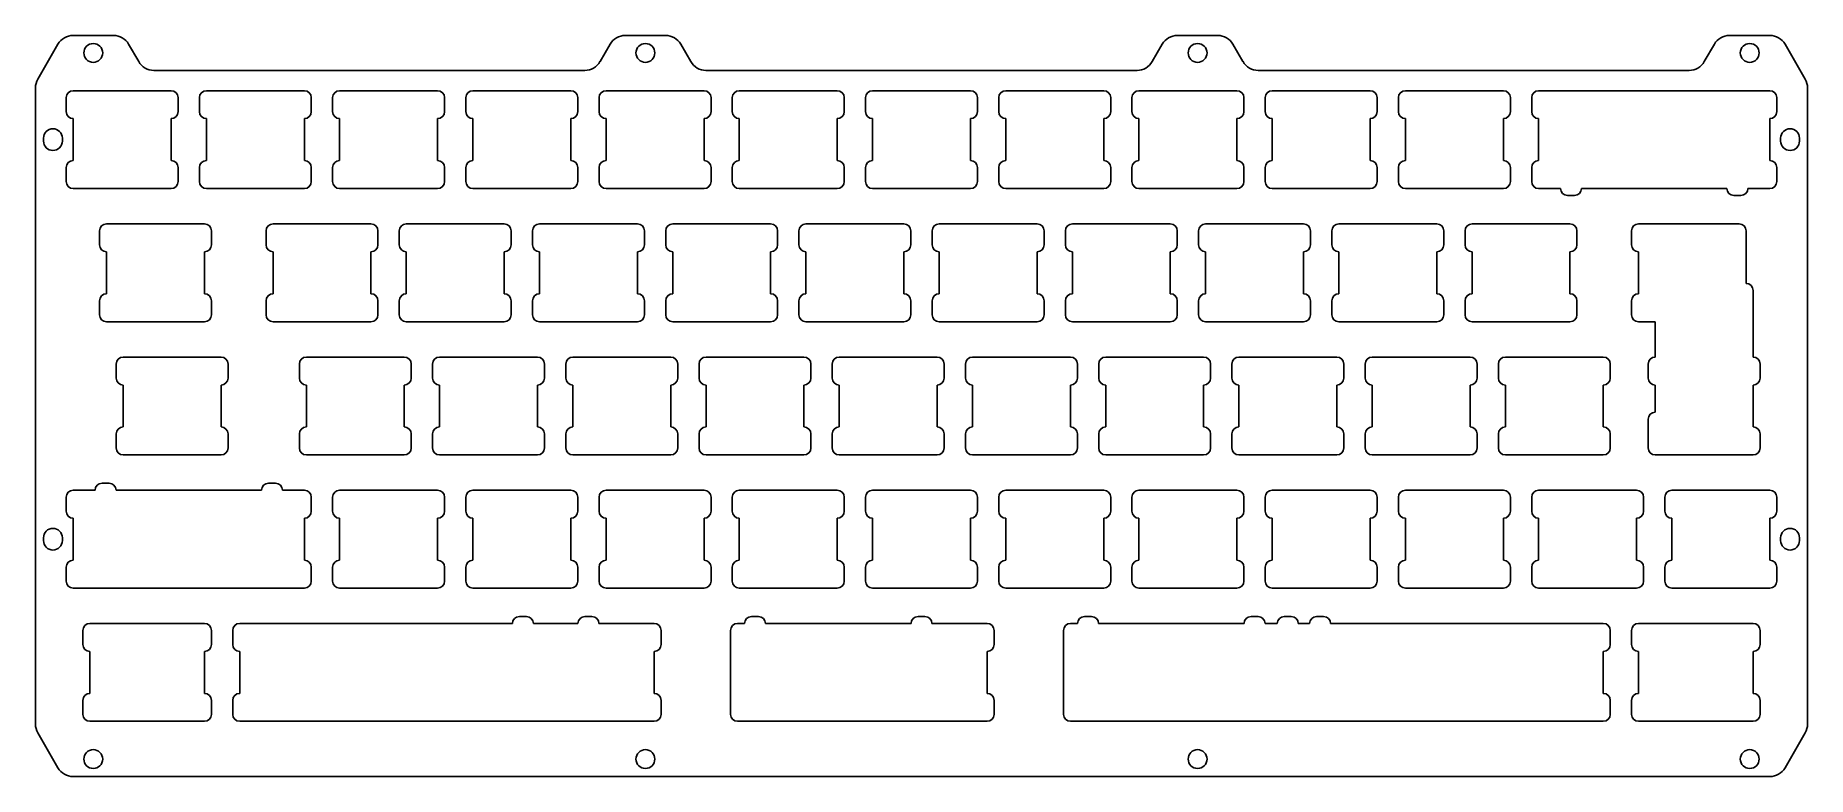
# Model space of a CAD drawing. Header units: millimetres. Extents: x -12 to 241, y -91 to 15.
import ezdxf

# ---------------------------------------------------------------- set-up
doc = ezdxf.new("R2010")
doc.units = ezdxf.units.MM

msp = doc.modelspace()

# ---------------------------------------------------------------- linework, layer by layer
at = {"color": 7, "linetype": 'Continuous', "lineweight": 25}
for p, q in [((-9.18, 13.65), (-12.07, 8.65)), ((-1.24, 14.9), (-7.01, 14.9)), ((2.37, 11.15), (0.93, 13.65)), ((69.77, 13.65), (68.33, 11.15)), ((77.71, 14.9), (71.94, 14.9)), ((81.32, 11.15), (79.88, 13.65)), ((148.72, 13.65), (147.28, 11.15)), ((156.66, 14.9), (150.89, 14.9)), ((160.27, 11.15), (158.83, 13.65)), ((227.67, 13.65), (226.23, 11.15)), ((235.61, 14.9), (229.84, 14.9)), ((240.67, 8.65), (237.78, 13.65)), ((66.16, 9.9), (4.53, 9.9)), ((145.12, 9.9), (83.48, 9.9)), ((224.07, 9.9), (162.44, 9.9)), ((-12.4, 7.4), (-12.4, -83.6)), ((-8, 6), (-8, 4)), ((7, 7), (-7, 7)), ((8, 4), (8, 6)), ((11.05, 6), (11.05, 4)), ((26.05, 7), (12.05, 7)), ((27.05, 4), (27.05, 6)), ((30.1, 6), (30.1, 4)), ((45.1, 7), (31.1, 7)), ((46.1, 4), (46.1, 6)), ((49.15, 6), (49.15, 4)), ((64.15, 7), (50.15, 7)), ((65.15, 4), (65.15, 6)), ((68.2, 6), (68.2, 4)), ((83.2, 7), (69.2, 7)), ((84.2, 4), (84.2, 6)), ((87.25, 6), (87.25, 4)), ((102.25, 7), (88.25, 7)), ((103.25, 4), (103.25, 6)), ((106.3, 6), (106.3, 4)), ((121.3, 7), (107.3, 7)), ((122.3, 4), (122.3, 6)), ((125.35, 6), (125.35, 4)), ((140.35, 7), (126.35, 7)), ((141.35, 4), (141.35, 6)), ((144.4, 6), (144.4, 4)), ((159.4, 7), (145.4, 7)), ((160.4, 4), (160.4, 6)), ((163.45, 6), (163.45, 4)), ((178.45, 7), (164.45, 7)), ((179.45, 4), (179.45, 6)), ((182.5, 6), (182.5, 4)), ((197.5, 7), (183.5, 7)), ((198.5, 4), (198.5, 6)), ((201.55, 6), (201.55, 4)), ((235.6, 7), (202.55, 7)), ((236.6, 4), (236.6, 6)), ((241, -83.6), (241, 7.4)), ((-7, 3), (-7, -3)), ((7, -3), (7, 3)), ((12.05, 3), (12.05, -3)), ((26.05, -3), (26.05, 3)), ((31.1, 3), (31.1, -3)), ((45.1, -3), (45.1, 3)), ((50.15, 3), (50.15, -3)), ((64.15, -3), (64.15, 3)), ((69.2, 3), (69.2, -3)), ((83.2, -3), (83.2, 3)), ((88.25, 3), (88.25, -3)), ((102.25, -3), (102.25, 3)), ((107.3, 3), (107.3, -3)), ((121.3, -3), (121.3, 3)), ((126.35, 3), (126.35, -3)), ((140.35, -3), (140.35, 3)), ((145.4, 3), (145.4, -3)), ((159.4, -3), (159.4, 3)), ((164.45, 3), (164.45, -3)), ((178.45, -3), (178.45, 3)), ((183.5, 3), (183.5, -3)), ((197.5, -3), (197.5, 3)), ((202.55, 3), (202.55, -3)), ((235.6, -3), (235.6, 3)), ((-11.25, 0.2), (-11.25, -0.2)), ((-8.55, -0.2), (-8.55, 0.2)), ((237.15, 0.2), (237.15, -0.2)), ((239.85, -0.2), (239.85, 0.2)), ((-8, -4), (-8, -6)), ((8, -6), (8, -4)), ((11.05, -4), (11.05, -6)), ((27.05, -6), (27.05, -4)), ((30.1, -4), (30.1, -6)), ((46.1, -6), (46.1, -4)), ((49.15, -4), (49.15, -6)), ((65.15, -6), (65.15, -4)), ((68.2, -4), (68.2, -6)), ((84.2, -6), (84.2, -4)), ((87.25, -4), (87.25, -6)), ((103.25, -6), (103.25, -4)), ((106.3, -4), (106.3, -6)), ((122.3, -6), (122.3, -4)), ((125.35, -4), (125.35, -6)), ((141.35, -6), (141.35, -4)), ((144.4, -4), (144.4, -6)), ((160.4, -6), (160.4, -4)), ((163.45, -4), (163.45, -6)), ((179.45, -6), (179.45, -4)), ((182.5, -4), (182.5, -6)), ((198.5, -6), (198.5, -4)), ((201.55, -4), (201.55, -6)), ((236.6, -6), (236.6, -4)), ((-7, -7), (7, -7)), ((12.05, -7), (26.05, -7)), ((31.1, -7), (45.1, -7)), ((50.15, -7), (64.15, -7)), ((69.2, -7), (83.2, -7)), ((88.25, -7), (102.25, -7)), ((107.3, -7), (121.3, -7)), ((126.35, -7), (140.35, -7)), ((145.4, -7), (159.4, -7)), ((164.45, -7), (178.45, -7)), ((183.5, -7), (197.5, -7)), ((202.55, -7), (205.68, -7)), ((208.68, -7), (229.47, -7)), ((232.47, -7), (235.6, -7)), ((206.68, -8), (207.68, -8)), ((230.47, -8), (231.47, -8)), ((11.77, -12.05), (-2.23, -12.05)), ((35.58, -12.05), (21.58, -12.05)), ((54.63, -12.05), (40.63, -12.05)), ((73.68, -12.05), (59.68, -12.05)), ((92.73, -12.05), (78.73, -12.05)), ((111.78, -12.05), (97.78, -12.05)), ((130.83, -12.05), (116.83, -12.05)), ((149.88, -12.05), (135.88, -12.05)), ((168.93, -12.05), (154.93, -12.05)), ((187.98, -12.05), (173.98, -12.05)), ((207.03, -12.05), (193.03, -12.05)), ((231.22, -12.05), (216.84, -12.05)), ((-3.23, -13.05), (-3.23, -15.05)), ((12.77, -15.05), (12.77, -13.05)), ((20.58, -13.05), (20.58, -15.05)), ((36.58, -15.05), (36.58, -13.05)), ((39.63, -13.05), (39.63, -15.05)), ((55.63, -15.05), (55.63, -13.05)), ((58.68, -13.05), (58.68, -15.05)), ((74.68, -15.05), (74.68, -13.05)), ((77.73, -13.05), (77.73, -15.05)), ((93.73, -15.05), (93.73, -13.05)), ((96.78, -13.05), (96.78, -15.05)), ((112.78, -15.05), (112.78, -13.05)), ((115.83, -13.05), (115.83, -15.05)), ((131.83, -15.05), (131.83, -13.05)), ((134.88, -13.05), (134.88, -15.05)), ((150.88, -15.05), (150.88, -13.05)), ((153.93, -13.05), (153.93, -15.05)), ((169.93, -15.05), (169.93, -13.05)), ((172.98, -13.05), (172.98, -15.05)), ((188.98, -15.05), (188.98, -13.05)), ((192.03, -13.05), (192.03, -15.05)), ((208.03, -15.05), (208.03, -13.05)), ((215.84, -13.05), (215.84, -15.05)), ((232.22, -20.57), (232.22, -13.05)), ((-2.23, -16.05), (-2.23, -22.05)), ((11.77, -22.05), (11.77, -16.05)), ((21.58, -16.05), (21.58, -22.05)), ((35.58, -22.05), (35.58, -16.05)), ((40.63, -16.05), (40.63, -22.05)), ((54.63, -22.05), (54.63, -16.05)), ((59.68, -16.05), (59.68, -22.05)), ((73.68, -22.05), (73.68, -16.05)), ((78.73, -16.05), (78.73, -22.05)), ((92.73, -22.05), (92.73, -16.05)), ((97.78, -16.05), (97.78, -22.05)), ((111.78, -22.05), (111.78, -16.05)), ((116.83, -16.05), (116.83, -22.05)), ((130.83, -22.05), (130.83, -16.05)), ((135.88, -16.05), (135.88, -22.05)), ((149.88, -22.05), (149.88, -16.05)), ((154.93, -16.05), (154.93, -22.05)), ((168.93, -22.05), (168.93, -16.05)), ((173.98, -16.05), (173.98, -22.05)), ((187.98, -22.05), (187.98, -16.05)), ((193.03, -16.05), (193.03, -22.05)), ((207.03, -22.05), (207.03, -16.05)), ((216.84, -16.05), (216.84, -22.05)), ((233.22, -31.1), (233.22, -21.57)), ((-3.23, -23.05), (-3.23, -25.05)), ((12.77, -25.05), (12.77, -23.05)), ((20.58, -23.05), (20.58, -25.05)), ((36.58, -25.05), (36.58, -23.05)), ((39.63, -23.05), (39.63, -25.05)), ((55.63, -25.05), (55.63, -23.05)), ((58.68, -23.05), (58.68, -25.05)), ((74.68, -25.05), (74.68, -23.05)), ((77.73, -23.05), (77.73, -25.05)), ((93.73, -25.05), (93.73, -23.05)), ((96.78, -23.05), (96.78, -25.05)), ((112.78, -25.05), (112.78, -23.05)), ((115.83, -23.05), (115.83, -25.05)), ((131.83, -25.05), (131.83, -23.05)), ((134.88, -23.05), (134.88, -25.05)), ((150.88, -25.05), (150.88, -23.05)), ((153.93, -23.05), (153.93, -25.05)), ((169.93, -25.05), (169.93, -23.05)), ((172.98, -23.05), (172.98, -25.05)), ((188.98, -25.05), (188.98, -23.05)), ((192.03, -23.05), (192.03, -25.05)), ((208.03, -25.05), (208.03, -23.05)), ((215.84, -23.05), (215.84, -25.05)), ((-2.23, -26.05), (11.77, -26.05)), ((21.58, -26.05), (35.58, -26.05)), ((40.63, -26.05), (54.63, -26.05)), ((59.68, -26.05), (73.68, -26.05)), ((78.73, -26.05), (92.73, -26.05)), ((97.78, -26.05), (111.78, -26.05)), ((116.83, -26.05), (130.83, -26.05)), ((135.88, -26.05), (149.88, -26.05)), ((154.93, -26.05), (168.93, -26.05)), ((173.98, -26.05), (187.98, -26.05)), ((193.03, -26.05), (207.03, -26.05)), ((216.84, -26.05), (219.22, -26.05)), ((219.22, -26.05), (219.22, -31.1)), ((-0.85, -32.1), (-0.85, -34.1)), ((14.14, -31.1), (0.14, -31.1)), ((15.14, -34.1), (15.14, -32.1)), ((25.34, -32.1), (25.34, -34.1)), ((40.34, -31.1), (26.34, -31.1)), ((41.34, -34.1), (41.34, -32.1)), ((44.39, -32.1), (44.39, -34.1)), ((59.39, -31.1), (45.39, -31.1)), ((60.39, -34.1), (60.39, -32.1)), ((63.44, -32.1), (63.44, -34.1)), ((78.44, -31.1), (64.44, -31.1)), ((79.44, -34.1), (79.44, -32.1)), ((82.49, -32.1), (82.49, -34.1)), ((97.49, -31.1), (83.49, -31.1)), ((98.49, -34.1), (98.49, -32.1)), ((101.54, -32.1), (101.54, -34.1)), ((116.54, -31.1), (102.54, -31.1)), ((117.54, -34.1), (117.54, -32.1)), ((120.59, -32.1), (120.59, -34.1)), ((135.59, -31.1), (121.59, -31.1)), ((136.59, -34.1), (136.59, -32.1)), ((139.64, -32.1), (139.64, -34.1)), ((154.64, -31.1), (140.64, -31.1)), ((155.64, -34.1), (155.64, -32.1)), ((158.69, -32.1), (158.69, -34.1)), ((173.69, -31.1), (159.69, -31.1)), ((174.69, -34.1), (174.69, -32.1)), ((177.74, -32.1), (177.74, -34.1)), ((192.74, -31.1), (178.74, -31.1)), ((193.74, -34.1), (193.74, -32.1)), ((196.79, -32.1), (196.79, -34.1)), ((211.79, -31.1), (197.79, -31.1)), ((212.79, -34.1), (212.79, -32.1)), ((218.22, -32.1), (218.22, -34.1)), ((234.22, -34.1), (234.22, -32.1)), ((0.14, -35.1), (0.14, -41.1)), ((14.14, -41.1), (14.14, -35.1)), ((26.34, -35.1), (26.34, -41.1)), ((40.34, -41.1), (40.34, -35.1)), ((45.39, -35.1), (45.39, -41.1)), ((59.39, -41.1), (59.39, -35.1)), ((64.44, -35.1), (64.44, -41.1)), ((78.44, -41.1), (78.44, -35.1)), ((83.49, -35.1), (83.49, -41.1)), ((97.49, -41.1), (97.49, -35.1)), ((102.54, -35.1), (102.54, -41.1)), ((116.54, -41.1), (116.54, -35.1)), ((121.59, -35.1), (121.59, -41.1)), ((135.59, -41.1), (135.59, -35.1)), ((140.64, -35.1), (140.64, -41.1)), ((154.64, -41.1), (154.64, -35.1)), ((159.69, -35.1), (159.69, -41.1)), ((173.69, -41.1), (173.69, -35.1)), ((178.74, -35.1), (178.74, -41.1)), ((192.74, -41.1), (192.74, -35.1)), ((197.79, -35.1), (197.79, -41.1)), ((211.79, -41.1), (211.79, -35.1)), ((219.22, -35.1), (219.22, -38.98)), ((233.22, -41.1), (233.22, -35.1)), ((218.22, -39.98), (218.22, -41.98)), ((-0.85, -42.1), (-0.85, -44.1)), ((15.14, -44.1), (15.14, -42.1)), ((25.34, -42.1), (25.34, -44.1)), ((41.34, -44.1), (41.34, -42.1)), ((44.39, -42.1), (44.39, -44.1)), ((60.39, -44.1), (60.39, -42.1)), ((63.44, -42.1), (63.44, -44.1)), ((79.44, -44.1), (79.44, -42.1)), ((82.49, -42.1), (82.49, -44.1)), ((98.49, -44.1), (98.49, -42.1)), ((101.54, -42.1), (101.54, -44.1)), ((117.54, -44.1), (117.54, -42.1)), ((120.59, -42.1), (120.59, -44.1)), ((136.59, -44.1), (136.59, -42.1)), ((139.64, -42.1), (139.64, -44.1)), ((155.64, -44.1), (155.64, -42.1)), ((158.69, -42.1), (158.69, -44.1)), ((174.69, -44.1), (174.69, -42.1)), ((177.74, -42.1), (177.74, -44.1)), ((193.74, -44.1), (193.74, -42.1)), ((196.79, -42.1), (196.79, -44.1)), ((212.79, -44.1), (212.79, -42.1)), ((218.22, -41.98), (218.23, -41.98)), ((218.22, -42.1), (218.22, -44.1)), ((234.22, -44.1), (234.22, -42.1)), ((0.14, -45.1), (14.14, -45.1)), ((26.34, -45.1), (40.34, -45.1)), ((45.39, -45.1), (59.39, -45.1)), ((64.44, -45.1), (78.44, -45.1)), ((83.49, -45.1), (97.49, -45.1)), ((102.54, -45.1), (116.54, -45.1)), ((121.59, -45.1), (135.59, -45.1)), ((140.64, -45.1), (154.64, -45.1)), ((159.69, -45.1), (173.69, -45.1)), ((178.74, -45.1), (192.74, -45.1)), ((197.79, -45.1), (211.79, -45.1)), ((219.22, -45.1), (233.22, -45.1)), ((-3.88, -50.15), (-7, -50.15)), ((-1.88, -49.15), (-2.88, -49.15)), ((19.93, -50.15), (-0.88, -50.15)), ((21.93, -49.15), (20.93, -49.15)), ((26.05, -50.15), (22.93, -50.15)), ((45.1, -50.15), (31.1, -50.15)), ((64.15, -50.15), (50.15, -50.15)), ((83.2, -50.15), (69.2, -50.15)), ((102.25, -50.15), (88.25, -50.15)), ((121.3, -50.15), (107.3, -50.15)), ((140.35, -50.15), (126.35, -50.15)), ((159.4, -50.15), (145.4, -50.15)), ((178.45, -50.15), (164.45, -50.15)), ((197.5, -50.15), (183.5, -50.15)), ((216.55, -50.15), (202.55, -50.15)), ((235.6, -50.15), (221.6, -50.15)), ((-8, -51.15), (-8, -53.15)), ((27.05, -53.15), (27.05, -51.15)), ((30.1, -51.15), (30.1, -53.15)), ((46.1, -53.15), (46.1, -51.15)), ((49.15, -51.15), (49.15, -53.15)), ((65.15, -53.15), (65.15, -51.15)), ((68.2, -51.15), (68.2, -53.15)), ((84.2, -53.15), (84.2, -51.15)), ((87.25, -51.15), (87.25, -53.15)), ((103.25, -53.15), (103.25, -51.15)), ((106.3, -51.15), (106.3, -53.15)), ((122.3, -53.15), (122.3, -51.15)), ((125.35, -51.15), (125.35, -53.15)), ((141.35, -53.15), (141.35, -51.15)), ((144.4, -51.15), (144.4, -53.15)), ((160.4, -53.15), (160.4, -51.15)), ((163.45, -51.15), (163.45, -53.15)), ((179.45, -53.15), (179.45, -51.15)), ((182.5, -51.15), (182.5, -53.15)), ((198.5, -53.15), (198.5, -51.15)), ((201.55, -51.15), (201.55, -53.15)), ((217.55, -53.15), (217.55, -51.15)), ((220.6, -51.15), (220.6, -53.15)), ((236.6, -53.15), (236.6, -51.15)), ((-7, -54.15), (-7, -60.15)), ((26.05, -60.15), (26.05, -54.15)), ((31.1, -54.15), (31.1, -60.15)), ((45.1, -60.15), (45.1, -54.15)), ((50.15, -54.15), (50.15, -60.15)), ((64.15, -60.15), (64.15, -54.15)), ((69.2, -54.15), (69.2, -60.15)), ((83.2, -60.15), (83.2, -54.15)), ((88.25, -54.15), (88.25, -60.15)), ((102.25, -60.15), (102.25, -54.15)), ((107.3, -54.15), (107.3, -60.15)), ((121.3, -60.15), (121.3, -54.15)), ((126.35, -54.15), (126.35, -60.15)), ((140.35, -60.15), (140.35, -54.15)), ((145.4, -54.15), (145.4, -60.15)), ((159.4, -60.15), (159.4, -54.15)), ((164.45, -54.15), (164.45, -60.15)), ((178.45, -60.15), (178.45, -54.15)), ((183.5, -54.15), (183.5, -60.15)), ((197.5, -60.15), (197.5, -54.15)), ((202.55, -54.15), (202.55, -60.15)), ((216.55, -60.15), (216.55, -54.15)), ((221.6, -54.15), (221.6, -60.15)), ((235.6, -60.15), (235.6, -54.15)), ((-11.25, -56.95), (-11.25, -57.35)), ((-8.55, -57.35), (-8.55, -56.95)), ((237.15, -56.95), (237.15, -57.35)), ((239.85, -57.35), (239.85, -56.95)), ((-8, -61.15), (-8, -63.15)), ((27.05, -63.15), (27.05, -61.15)), ((30.1, -61.15), (30.1, -63.15)), ((46.1, -63.15), (46.1, -61.15)), ((49.15, -61.15), (49.15, -63.15)), ((65.15, -63.15), (65.15, -61.15)), ((68.2, -61.15), (68.2, -63.15)), ((84.2, -63.15), (84.2, -61.15)), ((87.25, -61.15), (87.25, -63.15)), ((103.25, -63.15), (103.25, -61.15)), ((106.3, -61.15), (106.3, -63.15)), ((122.3, -63.15), (122.3, -61.15)), ((125.35, -61.15), (125.35, -63.15)), ((141.35, -63.15), (141.35, -61.15)), ((144.4, -61.15), (144.4, -63.15)), ((160.4, -63.15), (160.4, -61.15)), ((163.45, -61.15), (163.45, -63.15)), ((179.45, -63.15), (179.45, -61.15)), ((182.5, -61.15), (182.5, -63.15)), ((198.5, -63.15), (198.5, -61.15)), ((201.55, -61.15), (201.55, -63.15)), ((217.55, -63.15), (217.55, -61.15)), ((220.6, -61.15), (220.6, -63.15)), ((236.6, -63.15), (236.6, -61.15)), ((-7, -64.15), (26.05, -64.15)), ((31.1, -64.15), (45.1, -64.15)), ((50.15, -64.15), (64.15, -64.15)), ((69.2, -64.15), (83.2, -64.15)), ((88.25, -64.15), (102.25, -64.15)), ((107.3, -64.15), (121.3, -64.15)), ((126.35, -64.15), (140.35, -64.15)), ((145.4, -64.15), (159.4, -64.15)), ((164.45, -64.15), (178.45, -64.15)), ((183.5, -64.15), (197.5, -64.15)), ((202.55, -64.15), (216.55, -64.15)), ((221.6, -64.15), (235.6, -64.15)), ((57.8, -68.2), (56.8, -68.2)), ((67.18, -68.2), (66.18, -68.2)), ((91, -68.2), (90, -68.2)), ((113.8, -68.2), (114.8, -68.2)), ((138.62, -68.2), (137.62, -68.2)), ((161.42, -68.2), (162.42, -68.2)), ((166.18, -68.2), (167.18, -68.2)), ((171.8, -68.2), (170.8, -68.2)), ((-5.62, -70.2), (-5.62, -72.2)), ((11.76, -69.2), (-4.62, -69.2)), ((12.76, -72.2), (12.76, -70.2)), ((15.81, -70.2), (15.81, -72.2)), ((54.63, -69.2), (16.81, -69.2)), ((55.8, -69.2), (54.8, -69.2)), ((65.18, -69.2), (58.8, -69.2)), ((76.06, -69.2), (68.18, -69.2)), ((77.06, -72.2), (77.06, -70.2)), ((87, -70.2), (87, -82.2)), ((89, -69.2), (88, -69.2)), ((112.8, -69.2), (92, -69.2)), ((123.68, -69.2), (115.8, -69.2)), ((124.68, -72.2), (124.68, -70.2)), ((134.62, -70.2), (134.62, -82.2)), ((136.62, -69.2), (135.62, -69.2)), ((160.42, -69.2), (139.62, -69.2)), ((163.42, -69.2), (165.18, -69.2)), ((169.8, -69.2), (168.18, -69.2)), ((211.79, -69.2), (172.8, -69.2)), ((212.79, -72.2), (212.79, -70.2)), ((215.84, -70.2), (215.84, -72.2)), ((233.22, -69.2), (216.84, -69.2)), ((234.22, -72.2), (234.22, -70.2)), ((-4.62, -73.2), (-4.62, -79.2)), ((11.76, -79.2), (11.76, -73.2)), ((16.81, -73.2), (16.81, -79.2)), ((76.06, -79.2), (76.06, -73.2)), ((123.68, -79.2), (123.68, -73.2)), ((211.79, -79.2), (211.79, -73.2)), ((216.84, -73.2), (216.84, -79.2)), ((233.22, -79.2), (233.22, -73.2)), ((-5.62, -80.2), (-5.62, -82.2)), ((12.76, -82.2), (12.76, -80.2)), ((15.81, -80.2), (15.81, -82.2)), ((77.06, -82.2), (77.06, -80.2)), ((124.68, -82.2), (124.68, -80.2)), ((212.79, -82.2), (212.79, -80.2)), ((215.84, -80.2), (215.84, -82.2)), ((234.22, -82.2), (234.22, -80.2)), ((-4.62, -83.2), (11.76, -83.2)), ((16.81, -83.2), (54.63, -83.2)), ((54.8, -83.2), (76.06, -83.2)), ((88, -83.2), (123.68, -83.2)), ((135.62, -83.2), (211.79, -83.2)), ((216.84, -83.2), (233.22, -83.2)), ((-12.07, -84.85), (-9.18, -89.85)), ((237.78, -89.85), (240.67, -84.85)), ((-7.01, -91.1), (235.61, -91.1))]:
    msp.add_line(p, q, dxfattribs=at)
for centre in [(-4.13, 12.4), (74.82, 12.4), (153.78, 12.4), (232.73, 12.4), (-4.13, -88.6), (74.82, -88.6), (153.78, -88.6), (232.73, -88.6)]:
    msp.add_circle(centre, 1.35, dxfattribs=at)
for centre, radius, start, end in [((-7.01, 12.4), 2.5, 90, 150), ((-1.24, 12.4), 2.5, 30, 90), ((71.94, 12.4), 2.5, 90, 150), ((77.71, 12.4), 2.5, 30, 90), ((150.89, 12.4), 2.5, 90, 150), ((156.66, 12.4), 2.5, 30, 90), ((229.84, 12.4), 2.5, 90, 150), ((235.61, 12.4), 2.5, 30, 90), ((4.53, 12.4), 2.5, 210, 270), ((66.16, 12.4), 2.5, 270, 330), ((83.48, 12.4), 2.5, 210, 270), ((145.12, 12.4), 2.5, 270, 330), ((162.44, 12.4), 2.5, 210, 270), ((224.07, 12.4), 2.5, 270, 330), ((-9.9, 7.4), 2.5, 150, 180), ((238.5, 7.4), 2.5, 0, 30), ((-7, 6), 1, 90, 180), ((7, 6), 1, 0, 90), ((12.05, 6), 1, 90, 180), ((26.05, 6), 1, 0, 90), ((31.1, 6), 1, 90, 180), ((45.1, 6), 1, 0, 90), ((50.15, 6), 1, 90, 180), ((64.15, 6), 1, 0, 90), ((69.2, 6), 1, 90, 180), ((83.2, 6), 1, 0, 90), ((88.25, 6), 1, 90, 180), ((102.25, 6), 1, 0, 90), ((107.3, 6), 1, 90, 180), ((121.3, 6), 1, 0, 90), ((126.35, 6), 1, 90, 180), ((140.35, 6), 1, 0, 90), ((145.4, 6), 1, 90, 180), ((159.4, 6), 1, 0, 90), ((164.45, 6), 1, 90, 180), ((178.45, 6), 1, 0, 90), ((183.5, 6), 1, 90, 180), ((197.5, 6), 1, 0, 90), ((202.55, 6), 1, 90, 180), ((235.6, 6), 1, 0, 90), ((-7, 4), 1, 180, 270), ((7, 4), 1, 270, 0), ((12.05, 4), 1, 180, 270), ((26.05, 4), 1, 270, 0), ((31.1, 4), 1, 180, 270), ((45.1, 4), 1, 270, 0), ((50.15, 4), 1, 180, 270), ((64.15, 4), 1, 270, 0), ((69.2, 4), 1, 180, 270), ((83.2, 4), 1, 270, 0), ((88.25, 4), 1, 180, 270), ((102.25, 4), 1, 270, 0), ((107.3, 4), 1, 180, 270), ((121.3, 4), 1, 270, 0), ((126.35, 4), 1, 180, 270), ((140.35, 4), 1, 270, 0), ((145.4, 4), 1, 180, 270), ((159.4, 4), 1, 270, 0), ((164.45, 4), 1, 180, 270), ((178.45, 4), 1, 270, 0), ((183.5, 4), 1, 180, 270), ((197.5, 4), 1, 270, 0), ((202.55, 4), 1, 180, 270), ((235.6, 4), 1, 270, 0), ((-9.9, 0.2), 1.35, 0, 180), ((238.5, 0.2), 1.35, 0, 180), ((-9.9, -0.2), 1.35, 180, 0), ((238.5, -0.2), 1.35, 180, 0), ((-7, -4), 1, 90, 180), ((7, -4), 1, 0, 90), ((12.05, -4), 1, 90, 180), ((26.05, -4), 1, 0, 90), ((31.1, -4), 1, 90, 180), ((45.1, -4), 1, 0, 90), ((50.15, -4), 1, 90, 180), ((64.15, -4), 1, 0, 90), ((69.2, -4), 1, 90, 180), ((83.2, -4), 1, 0, 90), ((88.25, -4), 1, 90, 180), ((102.25, -4), 1, 0, 90), ((107.3, -4), 1, 90, 180), ((121.3, -4), 1, 0, 90), ((126.35, -4), 1, 90, 180), ((140.35, -4), 1, 360, 90), ((145.4, -4), 1, 90, 180), ((159.4, -4), 1, 360, 90), ((164.45, -4), 1, 90, 180), ((178.45, -4), 1, 360, 90), ((183.5, -4), 1, 90, 180), ((197.5, -4), 1, 0, 90), ((202.55, -4), 1, 90, 180), ((235.6, -4), 1, 0, 90), ((-7, -6), 1, 180, 270), ((7, -6), 1, 270, 0), ((12.05, -6), 1, 180, 270), ((26.05, -6), 1, 270, 0), ((31.1, -6), 1, 180, 270), ((45.1, -6), 1, 270, 0), ((50.15, -6), 1, 180, 270), ((64.15, -6), 1, 270, 0), ((69.2, -6), 1, 180, 270), ((83.2, -6), 1, 270, 0), ((88.25, -6), 1, 180, 270), ((102.25, -6), 1, 270, 0), ((107.3, -6), 1, 180, 270), ((121.3, -6), 1, 270, 0), ((126.35, -6), 1, 180, 270), ((140.35, -6), 1, 270, 0), ((145.4, -6), 1, 180, 270), ((159.4, -6), 1, 270, 0), ((164.45, -6), 1, 180, 270), ((178.45, -6), 1, 270, 0), ((183.5, -6), 1, 180, 270), ((197.5, -6), 1, 270, 0), ((202.55, -6), 1, 180, 270), ((206.68, -7), 1, 180, 270), ((207.68, -7), 1, 270, 360), ((230.47, -7), 1, 180, 270), ((231.47, -7), 1, 270, 360), ((235.6, -6), 1, 270, 0), ((-2.23, -13.05), 1, 90, 180), ((11.77, -13.05), 1, 0, 90), ((21.58, -13.05), 1, 90, 180), ((35.58, -13.05), 1, 0, 90), ((40.63, -13.05), 1, 90, 180), ((54.63, -13.05), 1, 0, 90), ((59.68, -13.05), 1, 90, 180), ((73.68, -13.05), 1, 0, 90), ((78.73, -13.05), 1, 90, 180), ((92.73, -13.05), 1, 0, 90), ((97.78, -13.05), 1, 90, 180), ((111.78, -13.05), 1, 0, 90), ((116.83, -13.05), 1, 90, 180), ((130.83, -13.05), 1, 0, 90), ((135.88, -13.05), 1, 90, 180), ((149.88, -13.05), 1, 0, 90), ((154.93, -13.05), 1, 90, 180), ((168.93, -13.05), 1, 0, 90), ((173.98, -13.05), 1, 90, 180), ((187.98, -13.05), 1, 0, 90), ((193.03, -13.05), 1, 90, 180), ((207.03, -13.05), 1, 0, 90), ((216.84, -13.05), 1, 90, 180), ((231.22, -13.05), 1, 0, 90), ((-2.23, -15.05), 1, 180, 270), ((11.77, -15.05), 1, 270, 0), ((21.58, -15.05), 1, 180, 270), ((35.58, -15.05), 1, 270, 0), ((40.63, -15.05), 1, 180, 270), ((54.63, -15.05), 1, 270, 0), ((59.68, -15.05), 1, 180, 270), ((73.68, -15.05), 1, 270, 0), ((78.73, -15.05), 1, 180, 270), ((92.73, -15.05), 1, 270, 0), ((97.78, -15.05), 1, 180, 270), ((111.78, -15.05), 1, 270, 0), ((116.83, -15.05), 1, 180, 270), ((130.83, -15.05), 1, 270, 360), ((135.88, -15.05), 1, 180, 270), ((149.88, -15.05), 1, 270, 360), ((154.93, -15.05), 1, 180, 270), ((168.93, -15.05), 1, 270, 360), ((173.98, -15.05), 1, 180, 270), ((187.98, -15.05), 1, 270, 360), ((193.03, -15.05), 1, 180, 270), ((207.03, -15.05), 1, 270, 360), ((216.84, -15.05), 1, 180, 270), ((-2.23, -23.05), 1, 90, 180), ((11.77, -23.05), 1, 0, 90), ((21.58, -23.05), 1, 90, 180), ((35.58, -23.05), 1, 0, 90), ((40.63, -23.05), 1, 90, 180), ((54.63, -23.05), 1, 0, 90), ((59.68, -23.05), 1, 90, 180), ((73.68, -23.05), 1, 0, 90), ((78.73, -23.05), 1, 90, 180), ((92.73, -23.05), 1, 0, 90), ((97.78, -23.05), 1, 90, 180), ((111.78, -23.05), 1, 0, 90), ((116.83, -23.05), 1, 90, 180), ((130.83, -23.05), 1, 0, 90), ((135.88, -23.05), 1, 90, 180), ((149.88, -23.05), 1, 0, 90), ((154.93, -23.05), 1, 90, 180), ((168.93, -23.05), 1, 0, 90), ((173.98, -23.05), 1, 90, 180), ((187.98, -23.05), 1, 0, 90), ((193.03, -23.05), 1, 90, 180), ((207.03, -23.05), 1, 0, 90), ((216.84, -23.05), 1, 90, 180), ((232.22, -21.57), 1, 0, 90), ((-2.23, -25.05), 1, 180, 270), ((11.77, -25.05), 1, 270, 0), ((21.58, -25.05), 1, 180, 270), ((35.58, -25.05), 1, 270, 0), ((40.63, -25.05), 1, 180, 270), ((54.63, -25.05), 1, 270, 0), ((59.68, -25.05), 1, 180, 270), ((73.68, -25.05), 1, 270, 0), ((78.73, -25.05), 1, 180, 270), ((92.73, -25.05), 1, 270, 0), ((97.78, -25.05), 1, 180, 270), ((111.78, -25.05), 1, 270, 0), ((116.83, -25.05), 1, 180, 270), ((130.83, -25.05), 1, 270, 0), ((135.88, -25.05), 1, 180, 270), ((149.88, -25.05), 1, 270, 0), ((154.93, -25.05), 1, 180, 270), ((168.93, -25.05), 1, 270, 0), ((173.98, -25.05), 1, 180, 270), ((187.98, -25.05), 1, 270, 0), ((193.03, -25.05), 1, 180, 270), ((207.03, -25.05), 1, 270, 0), ((216.84, -25.05), 1, 180, 270), ((0.14, -32.1), 1, 90, 180), ((14.14, -32.1), 1, 0, 90), ((26.34, -32.1), 1, 90, 180), ((40.34, -32.1), 1, 0, 90), ((45.39, -32.1), 1, 90, 180), ((59.39, -32.1), 1, 0, 90), ((64.44, -32.1), 1, 90, 180), ((78.44, -32.1), 1, 0, 90), ((83.49, -32.1), 1, 90, 180), ((97.49, -32.1), 1, 0, 90), ((102.54, -32.1), 1, 90, 180), ((116.54, -32.1), 1, 0, 90), ((121.59, -32.1), 1, 90, 180), ((135.59, -32.1), 1, 0, 90), ((140.64, -32.1), 1, 90, 180), ((154.64, -32.1), 1, 0, 90), ((159.69, -32.1), 1, 90, 180), ((173.69, -32.1), 1, 0, 90), ((178.74, -32.1), 1, 90, 180), ((192.74, -32.1), 1, 0, 90), ((197.79, -32.1), 1, 90, 180), ((211.79, -32.1), 1, 0, 90), ((219.22, -32.1), 1, 90, 180), ((233.22, -32.1), 1, 0, 90), ((0.14, -34.1), 1, 180, 270), ((14.14, -34.1), 1, 270, 0), ((26.34, -34.1), 1, 180, 270), ((40.34, -34.1), 1, 270, 0), ((45.39, -34.1), 1, 180, 270), ((59.39, -34.1), 1, 270, 0), ((64.44, -34.1), 1, 180, 270), ((78.44, -34.1), 1, 270, 0), ((83.49, -34.1), 1, 180, 270), ((97.49, -34.1), 1, 270, 0), ((102.54, -34.1), 1, 180, 270), ((116.54, -34.1), 1, 270, 0), ((121.59, -34.1), 1, 180, 270), ((135.59, -34.1), 1, 270, 360), ((140.64, -34.1), 1, 180, 270), ((154.64, -34.1), 1, 270, 360), ((159.69, -34.1), 1, 180, 270), ((173.69, -34.1), 1, 270, 360), ((178.74, -34.1), 1, 180, 270), ((192.74, -34.1), 1, 270, 360), ((197.79, -34.1), 1, 180, 270), ((211.79, -34.1), 1, 270, 360), ((219.22, -34.1), 1, 180, 270), ((233.22, -34.1), 1, 270, 360), ((219.22, -39.98), 1, 90, 180), ((0.14, -42.1), 1, 90, 180), ((14.14, -42.1), 1, 0, 90), ((26.34, -42.1), 1, 90, 180), ((40.34, -42.1), 1, 0, 90), ((45.39, -42.1), 1, 90, 180), ((59.39, -42.1), 1, 0, 90), ((64.44, -42.1), 1, 90, 180), ((78.44, -42.1), 1, 0, 90), ((83.49, -42.1), 1, 90, 180), ((97.49, -42.1), 1, 0, 90), ((102.54, -42.1), 1, 90, 180), ((116.54, -42.1), 1, 0, 90), ((121.59, -42.1), 1, 90, 180), ((135.59, -42.1), 1, 0, 90), ((140.64, -42.1), 1, 90, 180), ((154.64, -42.1), 1, 0, 90), ((159.69, -42.1), 1, 90, 180), ((173.69, -42.1), 1, 0, 90), ((178.74, -42.1), 1, 90, 180), ((192.74, -42.1), 1, 0, 90), ((197.79, -42.1), 1, 90, 180), ((211.79, -42.1), 1, 0, 90), ((219.22, -42.1), 1, 172.8192, 180), ((233.22, -42.1), 1, 0, 90), ((0.14, -44.1), 1, 180, 270), ((14.14, -44.1), 1, 270, 0), ((26.34, -44.1), 1, 180, 270), ((40.34, -44.1), 1, 270, 0), ((45.39, -44.1), 1, 180, 270), ((59.39, -44.1), 1, 270, 0), ((64.44, -44.1), 1, 180, 270), ((78.44, -44.1), 1, 270, 0), ((83.49, -44.1), 1, 180, 270), ((97.49, -44.1), 1, 270, 0), ((102.54, -44.1), 1, 180, 270), ((116.54, -44.1), 1, 270, 0), ((121.59, -44.1), 1, 180, 270), ((135.59, -44.1), 1, 270, 0), ((140.64, -44.1), 1, 180, 270), ((154.64, -44.1), 1, 270, 360), ((159.69, -44.1), 1, 180, 270), ((173.69, -44.1), 1, 270, 360), ((178.74, -44.1), 1, 180, 270), ((192.74, -44.1), 1, 270, 360), ((197.79, -44.1), 1, 180, 270), ((211.79, -44.1), 1, 270, 360), ((219.22, -44.1), 1, 180, 270), ((233.22, -44.1), 1, 270, 0), ((-7, -51.15), 1, 90, 180), ((-2.88, -50.15), 1, 90, 180), ((-1.88, -50.15), 1, 0, 90), ((20.93, -50.15), 1, 90, 180), ((21.93, -50.15), 1, 0, 90), ((26.05, -51.15), 1, 0, 90), ((31.1, -51.15), 1, 90, 180), ((45.1, -51.15), 1, 0, 90), ((50.15, -51.15), 1, 90, 180), ((64.15, -51.15), 1, 0, 90), ((69.2, -51.15), 1, 90, 180), ((83.2, -51.15), 1, 0, 90), ((88.25, -51.15), 1, 90, 180), ((102.25, -51.15), 1, 0, 90), ((107.3, -51.15), 1, 90, 180), ((121.3, -51.15), 1, 0, 90), ((126.35, -51.15), 1, 90, 180), ((140.35, -51.15), 1, 0, 90), ((145.4, -51.15), 1, 90, 180), ((159.4, -51.15), 1, 0, 90), ((164.45, -51.15), 1, 90, 180), ((178.45, -51.15), 1, 0, 90), ((183.5, -51.15), 1, 90, 180), ((197.5, -51.15), 1, 0, 90), ((202.55, -51.15), 1, 90, 180), ((216.55, -51.15), 1, 0, 90), ((221.6, -51.15), 1, 90, 180), ((235.6, -51.15), 1, 0, 90), ((-7, -53.15), 1, 180, 270), ((26.05, -53.15), 1, 270, 0), ((31.1, -53.15), 1, 180, 270), ((45.1, -53.15), 1, 270, 0), ((50.15, -53.15), 1, 180, 270), ((64.15, -53.15), 1, 270, 360), ((69.2, -53.15), 1, 180, 270), ((83.2, -53.15), 1, 270, 360), ((88.25, -53.15), 1, 180, 270), ((102.25, -53.15), 1, 270, 0), ((107.3, -53.15), 1, 180, 270), ((121.3, -53.15), 1, 270, 360), ((126.35, -53.15), 1, 180, 270), ((140.35, -53.15), 1, 270, 0), ((145.4, -53.15), 1, 180, 270), ((159.4, -53.15), 1, 270, 0), ((164.45, -53.15), 1, 180, 270), ((178.45, -53.15), 1, 270, 0), ((183.5, -53.15), 1, 180, 270), ((197.5, -53.15), 1, 270, 0), ((202.55, -53.15), 1, 180, 270), ((216.55, -53.15), 1, 270, 0), ((221.6, -53.15), 1, 180, 270), ((235.6, -53.15), 1, 270, 0), ((-9.9, -56.95), 1.35, 0, 180), ((238.5, -56.95), 1.35, 0, 180), ((-9.9, -57.35), 1.35, 180, 0), ((238.5, -57.35), 1.35, 180, 0), ((-7, -61.15), 1, 90, 180), ((26.05, -61.15), 1, 0, 90), ((31.1, -61.15), 1, 90, 180), ((45.1, -61.15), 1, 0, 90), ((50.15, -61.15), 1, 90, 180), ((64.15, -61.15), 1, 0, 90), ((69.2, -61.15), 1, 90, 180), ((83.2, -61.15), 1, 0, 90), ((88.25, -61.15), 1, 90, 180), ((102.25, -61.15), 1, 0, 90), ((107.3, -61.15), 1, 90, 180), ((121.3, -61.15), 1, 0, 90), ((126.35, -61.15), 1, 90, 180), ((140.35, -61.15), 1, 360, 90), ((145.4, -61.15), 1, 90, 180), ((159.4, -61.15), 1, 360, 90), ((164.45, -61.15), 1, 90, 180), ((178.45, -61.15), 1, 360, 90), ((183.5, -61.15), 1, 90, 180), ((197.5, -61.15), 1, 0, 90), ((202.55, -61.15), 1, 90, 180), ((216.55, -61.15), 1, 0, 90), ((221.6, -61.15), 1, 90, 180), ((235.6, -61.15), 1, 0, 90), ((-7, -63.15), 1, 180, 270), ((26.05, -63.15), 1, 270, 0), ((31.1, -63.15), 1, 180, 270), ((45.1, -63.15), 1, 270, 0), ((50.15, -63.15), 1, 180, 270), ((64.15, -63.15), 1, 270, 0), ((69.2, -63.15), 1, 180, 270), ((83.2, -63.15), 1, 270, 0), ((88.25, -63.15), 1, 180, 270), ((102.25, -63.15), 1, 270, 0), ((107.3, -63.15), 1, 180, 270), ((121.3, -63.15), 1, 270, 0), ((126.35, -63.15), 1, 180, 270), ((140.35, -63.15), 1, 270, 0), ((145.4, -63.15), 1, 180, 270), ((159.4, -63.15), 1, 270, 0), ((164.45, -63.15), 1, 180, 270), ((178.45, -63.15), 1, 270, 0), ((183.5, -63.15), 1, 180, 270), ((197.5, -63.15), 1, 270, 0), ((202.55, -63.15), 1, 180, 270), ((216.55, -63.15), 1, 270, 0), ((221.6, -63.15), 1, 180, 270), ((235.6, -63.15), 1, 270, 0), ((56.8, -69.2), 1, 90, 180), ((57.8, -69.2), 1, 360, 90), ((66.18, -69.2), 1, 90, 180), ((67.18, -69.2), 1, 0, 90), ((90, -69.2), 1, 90, 180), ((91, -69.2), 1, 0, 90), ((113.8, -69.2), 1, 90, 180), ((114.8, -69.2), 1, 0, 90), ((137.62, -69.2), 1, 90, 180), ((138.62, -69.2), 1, 360, 90), ((161.42, -69.2), 1, 90, 180), ((162.42, -69.2), 1, 0, 90), ((166.18, -69.2), 1, 90, 180), ((167.18, -69.2), 1, 0, 90), ((170.8, -69.2), 1, 90, 180), ((171.8, -69.2), 1, 0, 90), ((-4.62, -70.2), 1, 90, 180), ((11.76, -70.2), 1, 0, 90), ((16.81, -70.2), 1, 90, 180), ((54.63, -70.2), 1, 85.124, 90), ((54.8, -70.2), 1, 90, 94.876), ((76.06, -70.2), 1, 0, 90), ((88, -70.2), 1, 90, 180), ((123.68, -70.2), 1, 0, 90), ((135.62, -70.2), 1, 90, 180), ((211.79, -70.2), 1, 360, 90), ((216.84, -70.2), 1, 90, 180), ((233.22, -70.2), 1, 0, 90), ((-4.62, -72.2), 1, 180, 270), ((11.76, -72.2), 1, 270, 0), ((16.81, -72.2), 1, 180, 270), ((76.06, -72.2), 1, 270, 360), ((123.68, -72.2), 1, 270, 360), ((211.79, -72.2), 1, 270, 0), ((216.84, -72.2), 1, 180, 270), ((233.22, -72.2), 1, 270, 0), ((-4.62, -80.2), 1, 90, 180), ((11.76, -80.2), 1, 0, 90), ((16.81, -80.2), 1, 90, 180), ((76.06, -80.2), 1, 0, 90), ((123.68, -80.2), 1, 0, 90), ((211.79, -80.2), 1, 0, 90), ((216.84, -80.2), 1, 90, 180), ((233.22, -80.2), 1, 0, 90), ((-9.9, -83.6), 2.5, 180, 210), ((-4.62, -82.2), 1, 180, 270), ((11.76, -82.2), 1, 270, 0), ((16.81, -82.2), 1, 180, 270), ((54.63, -82.2), 1, 270, 274.876), ((54.8, -82.2), 1, 265.124, 270), ((76.06, -82.2), 1, 270, 0), ((88, -82.2), 1, 180, 270), ((123.68, -82.2), 1, 270, 0), ((135.62, -82.2), 1, 180, 270), ((211.79, -82.2), 1, 270, 0), ((216.84, -82.2), 1, 180, 270), ((233.22, -82.2), 1, 270, 0), ((238.5, -83.6), 2.5, 330, 360), ((-7.01, -88.6), 2.5, 210, 270), ((235.61, -88.6), 2.5, 270, 330)]:
    msp.add_arc(centre, radius, start, end, dxfattribs=at)

doc.saveas('drawing.dxf')
